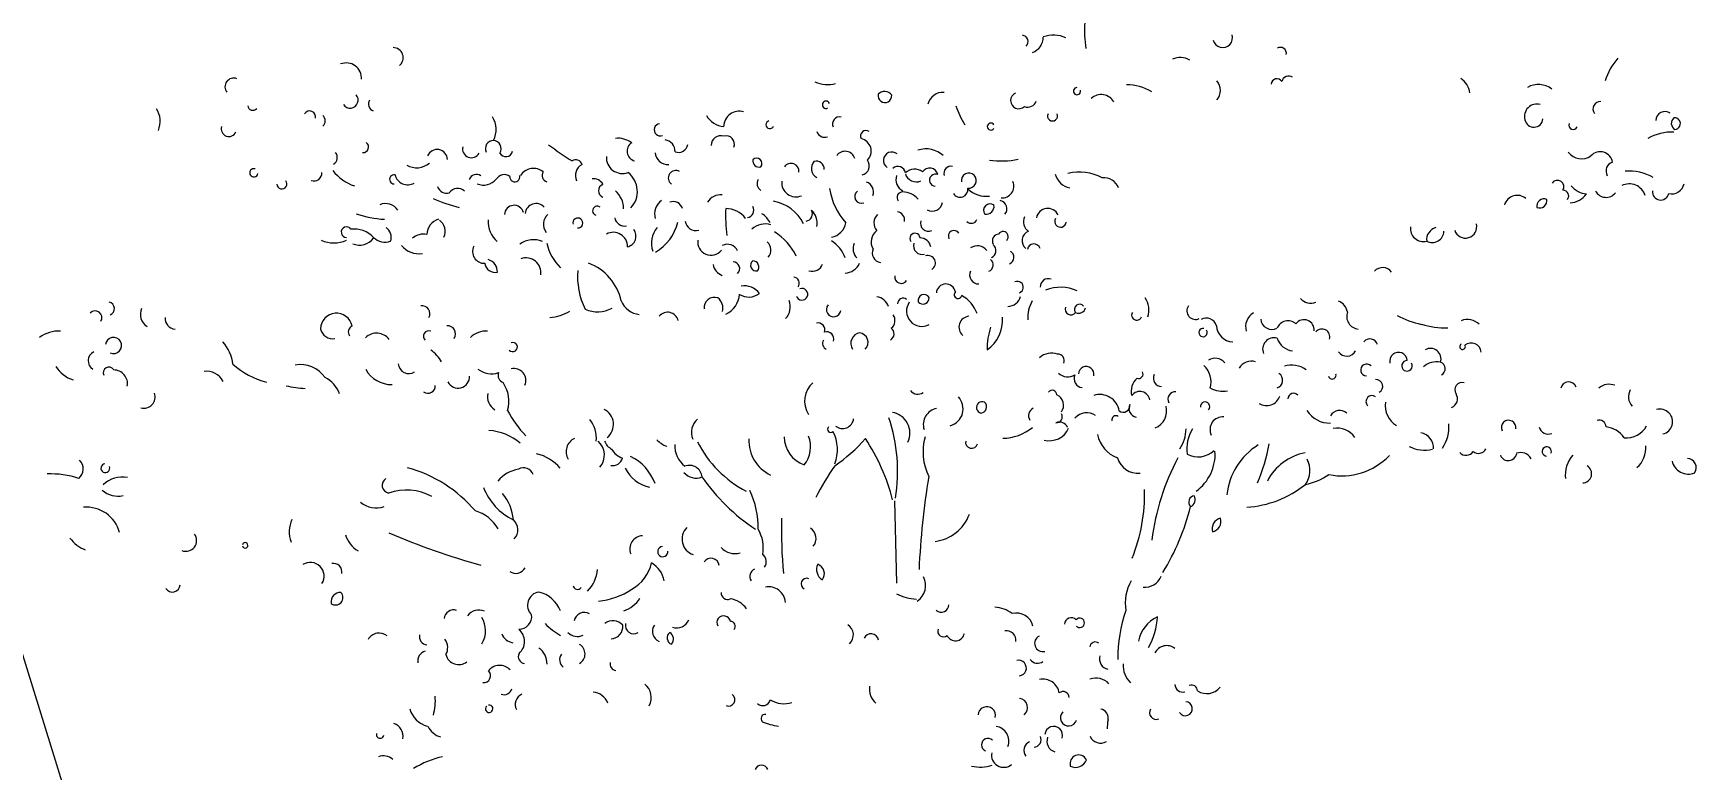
# Model space of a CAD drawing. Header units: millimetres. Extents: x 563604 to 809435, y 2337 to 1331933.
# Drawn here: x 740224 to 742282, y 1238203 to 1239113 of the extents above; entities that cross this region are included whole.
import ezdxf

# ---------------------------------------------------------------- set-up
doc = ezdxf.new("R2010")
doc.units = ezdxf.units.MM
for name, color, linetype, lineweight in [('A-ANNO-DIMS', 211, 'Continuous', 9), ('A-ANNO-DIMS-340', 211, 'Continuous', 9), ('ks_caytram-1', 253, 'Continuous', 9), ('MUONG DAT-1', 253, 'Continuous', 9), ('NCV_TKCS_HIEN TRANG_251226_dwg-1', 253, 'Continuous', 9)]:
    doc.layers.add(name, color=color, linetype=linetype, lineweight=lineweight)
doc.styles.add('Arial_2', font='arial_0.ttf', dxfattribs={"width": 0.9, "height": 1360})
doc.dimstyles.new('1_Dim_chi_tiet_khu_đất_1', dxfattribs={"dimscale": 304.8, "dimtxt": 1387.552784, "dimasz": 1.338583, "dimexe": 1.115486, "dimexo": 0.0625, "dimgap": 0.111549, "dimtad": 1, "dimdec": 0, "dimrnd": 5, "dimzin": 0, "dimdsep": 46, "dimtxsty": 'Arial_2', "dimblk1": 'OBLIQUE', "dimblk2": 'OBLIQUE', "dimsah": 1, "dimcen": 0.09, "dimdle": 1.115486, "dimazin": 0, "dimtfac": 1, "dimtdec": 4, "dimtix": 1, "dimtmove": 0, "dimatfit": 3, "dimfxl": 3.346457, "dimfxlon": 1, "dimtvp": 1, "dimtolj": 1, "dimtzin": 0, "dimarcsym": 2})

# ---------------------------------------------------------------- blocks, each defined once
blk = doc.blocks.new('NCV_TKCS_HIEN TRANG_251226_dwg_CX-2645538-TỔNG THỂ_HIỆN TRẠNG KHU ĐẤT')
at = {"layer": 'ks_caytram-1'}
blk.add_line((724156.2, 1293976), (724158.7, 1293874.3), dxfattribs=at)
for centre, radius, start, end in [((724543.5, 1294556.7), 152.2, 164.0211, 188.2201), ((723536.4, 1294523.7), 12.5, 308.2941, 90.5566), ((724313.7, 1294543.7), 7.78, 313.302, 83.837), ((724320.2, 1294549.2), 20.1, 289.6371, 0.1971), ((724353, 1294515), 36.6, 65.3881, 110.3022), ((724562.1, 1294548.4), 12.2, 194.3411, 17.8201), ((724633.4, 1294529.1), 7.44, 348.8061, 121.4824), ((723478.4, 1294498.4), 18.9, 355.8071, 111.5234), ((724509.7, 1294502.2), 21.9, 58.0291, 116.2146), ((725108.3, 1294472.6), 76.6, 138.8372, 162.9353), ((723339.3, 1294487.7), 10.8, 69.3311, 218.4331), ((724073.7, 1294528.1), 37.7, 245.1451, 285.1831), ((724541.7, 1294483.3), 17.6, 318.3501, 41.9201), ((724629.1, 1294490.4), 7.24, 31.6821, 176.6615), ((724643.9, 1294492.2), 8.92, 58.2921, 167.217), ((724844, 1294477.8), 23.7, 5.7081, 58.5721), ((723483.2, 1294471.3), 9.97, 214.1081, 42.4731), ((723515.4, 1294466.7), 9.38, 149.6881, 247.4511), ((724071.6, 1294465.6), 4.51, 20.1141, 296.5541), ((724144.4, 1294476.8), 8.47, 168.5671, 4.0731), ((724144, 1294470.9), 11, 36.3491, 136.2911), ((724216.3, 1294461.5), 19.4, 86.3559, 165.5889), ((724310.1, 1294470.8), 10.2, 115.1331, 312.5171), ((724381.9, 1294482.4), 4.46, 92.0351, 14.4941), ((724411.8, 1294459.9), 18.2, 30.2511, 131.837), ((724442.3, 1294427.7), 62.7, 59.154, 89.2249), ((724952.4, 1294462.4), 28.1, 53.3221, 118.473), ((723219.6, 1294445.1), 28.8, 337.0901, 32.7071), ((723362.9, 1294465.1), 6.37, 187.1921, 319.6801), ((723433.2, 1294450.6), 7.35, 346.6441, 148.387), ((723444.1, 1294445.6), 8.49, 308.0131, 52.2571), ((723634.8, 1294435), 29, 332.2401, 32.4351), ((723947, 1294465.4), 26.6, 209.6721, 266.0481), ((723964.4, 1294438.4), 19.2, 74.0371, 178.2873), ((724088.6, 1294441.6), 8.99, 78.8801, 202.8121), ((724336.2, 1294499.6), 109.9, 198.8131, 212.3851), ((724320.9, 1294474), 11.4, 250.2121, 339.6091), ((724351.7, 1294451.7), 6.2, 154.4341, 25.8361), ((724950.6, 1294451.1), 15.4, 74.3481, 195.9231), ((725029, 1294460.3), 9.12, 87.0941, 216.5761), ((725109, 1294445.8), 11.3, 54.9001, 178.4998), ((725125.6, 1294442.6), 8.83, 128.9971, 240.0701), ((725120.7, 1294442.3), 7.28, 273.4831, 95.5837), ((723333.4, 1294435.8), 9.56, 163.1231, 336.0341), ((723866.7, 1294434.6), 7.51, 95.8471, 290.4131), ((724002.2, 1294441), 4.86, 103.6991, 336.1801), ((724070.4, 1294436.2), 10.9, 200.0191, 287.1201), ((724121.3, 1294426.7), 7, 57.8911, 205.6441), ((724275.4, 1294438.6), 4.32, 31.2311, 329.0391), ((724946.8, 1294449.1), 11.3, 191.3191, 354.6771), ((724995.6, 1294440.6), 5.51, 159.1991, 333.1431), ((725116.2, 1294377), 54.7, 85.9892, 121.4208), ((723499.4, 1294413.3), 6.71, 263.2711, 57.0341), ((723590.8, 1294397.5), 12.8, 1.9901, 157.669), ((723633.1, 1294411), 10.9, 166.4171, 331.3531), ((723660.6, 1294411.4), 10.1, 90.8891, 206.1681), ((723659.8, 1294411.4), 10.1, 327.146, 86.2537), ((724053.7, 1294856.9), 547.7, 233.5921, 237.2881), ((723814, 1294394.9), 29.3, 53.7571, 95.4655), ((723838.1, 1294408.2), 12.4, 122.9491, 254.3831), ((723871.4, 1294408.5), 13.6, 355.828, 84.9117), ((723889.4, 1294417.9), 11.3, 246.7501, 353.0101), ((723941.4, 1294415.4), 11.8, 71.2971, 180.0476), ((723948.4, 1294417.2), 9.98, 337.0001, 108.2899), ((724111.5, 1294408.1), 16, 315.551, 77.24), ((724195.4, 1294379.6), 31.4, 47.4521, 108.6284), ((723457.7, 1294400.2), 9.7, 302.1641, 40.6121), ((723565.7, 1294411.8), 24.1, 239.1891, 310.2281), ((723675.7, 1294409.7), 8.34, 207.0431, 349.4861), ((723762.2, 1294389.4), 8.08, 16.1801, 124.1272), ((723777.1, 1294378.1), 15.3, 117.7041, 205.6981), ((723820.2, 1294400.7), 20.2, 177.0321, 289.4981), ((723875.7, 1294407.1), 15.3, 182.8551, 275.5871), ((723985.7, 1294392.8), 6.75, 323.2321, 133.7702), ((723989.1, 1294396.7), 8.19, 173.3471, 283.6551), ((724028.3, 1294383.3), 9.83, 353.3781, 145.7791), ((724066.2, 1294386.9), 12.7, 136.4801, 242.7151), ((724059.6, 1294386.3), 9.69, 355.8581, 105.8355), ((724095.3, 1294395.6), 12.5, 16.5781, 146.6302), ((724113.8, 1294390.1), 11.4, 282.3781, 36.7811), ((724153, 1294396.8), 10.4, 50.3181, 237.4441), ((724160.4, 1294379.8), 9.52, 9.8131, 131.1508), ((724226.1, 1294380.8), 8.71, 78.5091, 197.7891), ((724288.3, 1294492.6), 96.5, 261.2441, 282.6061), ((725005.8, 1294419.9), 21, 218.7081, 303.3821), ((725028.9, 1294391.8), 15.6, 10.3241, 137.4268), ((725047.5, 1294383.6), 11.5, 106.8431, 209.8261), ((723364.1, 1294381.4), 5.06, 71.1531, 351.0461), ((723398.8, 1294367.9), 6.25, 185.9931, 37.8841), ((723438.3, 1294381.4), 10.1, 251.0471, 2.9641), ((723508.5, 1294421.9), 60.1, 218.9571, 250.6901), ((723537.7, 1294373.3), 5.64, 78.7681, 270.0781), ((723554.4, 1294382.8), 16.1, 194.4601, 299.4121), ((723639.7, 1294369), 10.3, 59.6621, 154.8118), ((723648.3, 1294386.7), 20.4, 247.3711, 319.6871), ((723673.8, 1294367.9), 11.3, 52.4641, 150.4221), ((723686.9, 1294376.5), 6.25, 176.2071, 14.4541), ((723709.9, 1294368.6), 18.4, 49.1831, 149.2685), ((723728.7, 1294378.1), 8.08, 146.1441, 254.0921), ((723784.5, 1294361.3), 12.7, 27.3771, 99.7615), ((723808.7, 1294358.3), 29.7, 317.0891, 51.9791), ((723885.9, 1294375), 9.3, 59.3921, 235.4071), ((723995.9, 1294368.1), 9.54, 147.8121, 240.5281), ((724034.4, 1294369.3), 17.6, 174.5281, 293.6871), ((724117.2, 1294357.7), 13.2, 340.722, 69.582), ((724174.9, 1294373.6), 16.8, 164.9491, 240.0821), ((724181.1, 1294369.4), 16.5, 53.0801, 133.2173), ((724183.2, 1294384.2), 14, 196.3291, 293.5381), ((724199.8, 1294376.8), 10.5, 13.5871, 146.6667), ((724207.1, 1294372.3), 7.56, 67.4121, 266.8681), ((724248.2, 1294371.8), 9.27, 261.7261, 188.5441), ((724289.3, 1294364.9), 14.5, 265.7881, 22.8071), ((724377.3, 1294385.4), 22.9, 194.6321, 259.3341), ((724384.7, 1294321.3), 61, 62.1011, 103.1777), ((724415.2, 1294355.7), 19.6, 21.7761, 95.6348), ((724976.1, 1294364.2), 8.05, 326.9961, 145.8941), ((725064.7, 1294346.9), 20.9, 18.1971, 116.2079), ((725064.3, 1294321.8), 61.8, 60.7291, 94.0933), ((725117, 1294371.1), 15.8, 257.3681, 348.7131), ((723656.3, 1294503), 168.6, 245.2771, 256.9421), ((723602.8, 1294368.3), 12.1, 198.7631, 284.9021), ((723616.3, 1294349.9), 12.4, 46.4041, 147.2848), ((723798.5, 1294359.3), 8.3, 109.7901, 250.4801), ((723790.7, 1294336.5), 30.7, 0.8811, 47.8441), ((723878.9, 1294331), 19.3, 123.1131, 198.5781), ((723940.9, 1294336.3), 17.9, 82.7978, 150.6025), ((724155.7, 1294374.1), 80.5, 188.5281, 222.4341), ((724115.5, 1294352.1), 8.31, 125.5611, 291.3111), ((724166.3, 1294351), 6.88, 88.4621, 218.6771), ((724166.1, 1294332.2), 25.7, 40.836, 89.0318), ((724237.3, 1294361), 9.74, 212.2721, 9.1111), ((724269.7, 1294385.3), 32.9, 226.2861, 277.1141), ((724284.9, 1294337), 10.3, 319.869, 77.269), ((724926.3, 1294337), 16.6, 49.4191, 163.3731), ((724959.4, 1294340.3), 8.99, 67.4591, 191.3911), ((724954, 1294346.9), 8.99, 247.4881, 11.3621), ((724983, 1294352.9), 6.92, 322.2541, 91.149), ((724989.5, 1294372), 27.9, 274.8111, 323.5701), ((725013.8, 1294382), 26.6, 218.4641, 266.0131), ((725036.1, 1294365.8), 14.7, 208.1841, 321.6951), ((725103.6, 1294358), 10.2, 174.4871, 346.8581), ((723537.6, 1294481), 157.5, 252.7511, 265.6101), ((723527.2, 1294325.4), 18, 33.0031, 113.8683), ((723686, 1294329.4), 11.9, 14.0271, 177.1229), ((723713.2, 1294330), 13.5, 42.0011, 175.1374), ((723738.5, 1294317.8), 16.4, 131.3341, 217.5141), ((723788.9, 1294334.5), 5.81, 52.9041, 249.2581), ((723882.9, 1294334.4), 11.5, 14.1721, 112.9692), ((724199.5, 1294329.5), 252, 178.2301, 185.8591), ((723946.6, 1294304.4), 33, 38.946, 88.1935), ((723973.3, 1294335.2), 9.05, 277.6991, 29.4411), ((723979.5, 1294309), 25.3, 24.8191, 59.4261), ((723996.8, 1294294.6), 52.8, 27.002, 78.974), ((724045.8, 1294330.9), 9.1, 278.1351, 29.0051), ((724036.7, 1294318.4), 24, 352.4031, 44.7351), ((724145.9, 1294319.3), 15, 134.7601, 219.1511), ((724158.1, 1294322.7), 10.8, 351.623, 80.701), ((724203, 1294346.9), 12.9, 240.6301, 350.0431), ((724274.4, 1294335.2), 7.95, 51.5401, 218.7321), ((724269.5, 1294340.1), 9.91, 262.3001, 7.9721), ((724330.6, 1294320.9), 14.7, 155.2571, 233.0861), ((724345.8, 1294323.2), 14.2, 25.6951, 168.8253), ((723478.8, 1294308.1), 6.52, 32.9401, 269.2231), ((723488.4, 1294279), 32.9, 43.5531, 97.1183), ((723518.8, 1294301.6), 15.3, 343.2831, 53.8571), ((723573.7, 1294284.8), 20.8, 77.9391, 130.4021), ((723598.3, 1294304.8), 20.2, 106.5313, 178.9292), ((723583.5, 1294309), 17.3, 335.6511, 54.1051), ((723685.6, 1294320.7), 31.8, 175.5451, 229.9641), ((723764.8, 1294319.5), 6.08, 267.4911, 195.4631), ((723808.7, 1294290.5), 17.4, 358.7481, 118.8669), ((723822.7, 1294328.3), 12.6, 191.1201, 279.7591), ((723823.4, 1294303.1), 13.3, 281.4111, 38.4081), ((723886.2, 1294294.2), 30.4, 140.1541, 198.3451), ((723832, 1294334.1), 58.1, 299.5461, 346.4311), ((723911.1, 1294324), 13.9, 189.9671, 282.9241), ((723996.9, 1294293.3), 24.9, 74.5961, 132.4622), ((723967.9, 1294245.5), 74.6, 26.0831, 57.4541), ((724074.4, 1294323.7), 22.2, 280.4201, 349.8501), ((724144.4, 1294296.2), 17, 126.7251, 210.9251), ((724181.6, 1294300.5), 6.28, 5.0971, 218.7721), ((724198.4, 1294319.1), 9.94, 161.4631, 293.7861), ((724229.9, 1294303.1), 7, 31.0861, 206.4011), ((724251.3, 1294326.5), 7.49, 223.9341, 336.9501), ((724285.8, 1294297.3), 8.41, 95.2141, 207.8341), ((724290.6, 1294302.5), 6.42, 314.5621, 149.9545), ((724326.7, 1294297.5), 12.6, 112.4411, 229.8851), ((724361.6, 1294321.4), 7.19, 151.0821, 352.3211), ((724810.4, 1294312.7), 16.3, 172.9981, 284.0041), ((724829.7, 1294298.8), 15.5, 105.8431, 187.0451), ((724821, 1294309.9), 14.6, 242.8371, 357.5701), ((724862.2, 1294314.8), 14, 198.4181, 14.3711), ((723463, 1294333), 38.2, 245.9451, 294.3251), ((723494.9, 1294314.1), 22, 247.6361, 321.8761), ((723526.1, 1294314.9), 19.2, 223.7991, 292.6951), ((723568, 1294308), 26.6, 217.5961, 279.9311), ((723649.1, 1294284.1), 14.5, 152.8011, 272.0201), ((723710, 1294271), 27.8, 66.6371, 127.3194), ((723781.8, 1294305.4), 56.3, 191.3431, 227.0361), ((723929.3, 1294295.9), 16.3, 171.9501, 322.4551), ((723949.7, 1294279.4), 13.7, 23.5641, 117.8258), ((723990.2, 1294286), 13.4, 318.5011, 48.5011), ((724057.2, 1294263.3), 40.1, 18.7321, 58.1191), ((724121.6, 1294287.8), 16.5, 157.2961, 224.2131), ((724140.7, 1294282.5), 11.9, 155.5511, 260.8631), ((724190.6, 1294291.4), 10.9, 164.6011, 285.6701), ((724187.7, 1294287.2), 13.8, 11.174, 89.4857), ((724258.6, 1294275.8), 15.4, 39.2761, 122.0689), ((724272.4, 1294285.2), 9.31, 293.9541, 50.0571), ((724328.7, 1294285.5), 8.07, 17.9731, 170.4699), ((723663, 1294271.8), 13.5, 189.3691, 279.8261), ((723649.9, 1294259.3), 15.4, 357.0591, 74.285), ((723700.5, 1294257.8), 18.6, 352.0701, 109.6221), ((723754.8, 1294209.1), 65.1, 12.431, 69.042), ((723948.9, 1294270.7), 16.9, 188.9171, 250.9641), ((723956.6, 1294263), 8.4, 313.446, 88.8985), ((723985.2, 1294267), 6.84, 124.2221, 284.9351), ((723981.1, 1294265.1), 7.51, 320.637, 88.5199), ((724055, 1294272.8), 13.1, 250.1511, 340.1511), ((724093.6, 1294278.7), 21.5, 274.4161, 334.8711), ((724197.6, 1294269.9), 9.3, 301.3821, 108.9211), ((724270.1, 1294267.7), 8.31, 289.2851, 53.4911), ((724295.4, 1294277), 8.65, 291.1251, 60.9751), ((724759.9, 1294250.7), 13.7, 36.2671, 137.9794), ((723859.3, 1294253.9), 94.9, 175.7651, 205.5841), ((724030.8, 1294244.8), 7.87, 325.526, 83.6334), ((724164.5, 1294252.7), 7.94, 170.5471, 327.6481), ((724219.9, 1294232.3), 11.8, 8.7311, 176.9933), ((724259.9, 1294254.9), 10.7, 152.1701, 273.5701), ((724308.3, 1294240), 7.26, 290.8681, 114.6425), ((724346.6, 1294240.5), 10.1, 71.0021, 183.0061), ((723933.7, 1294214.8), 12.7, 70.9021, 186.6891), ((723928.9, 1294214.4), 15.3, 343.2821, 53.8571), ((723934.3, 1294233.9), 30.5, 296.6241, 355.0711), ((723976.1, 1294249.3), 21.4, 237.6251, 307.8511), ((723971.1, 1294219.4), 22.3, 35.6531, 101.0142), ((724006, 1294215.9), 21.5, 316.8351, 20.8151), ((724041.9, 1294231.3), 7.22, 197.3071, 109.8328), ((724131.1, 1294209.5), 19.1, 19.9681, 79.831), ((724167, 1294219.7), 6.87, 51.4541, 181.9521), ((724192.8, 1294223.7), 7.31, 29.4781, 196.0311), ((724191.5, 1294227), 7.73, 222.8301, 2.6791), ((724234.9, 1294230.8), 4.68, 134.4431, 346.3341), ((724219.9, 1294193.8), 40.8, 19.4711, 61.5281), ((724296.6, 1294232.1), 15.7, 269.1351, 347.4471), ((724363.3, 1294202.1), 42.3, 150.2031, 183.2821), ((724361.5, 1294188.8), 51.2, 66.0281, 110.9685), ((724444.7, 1294211.8), 26.2, 341.3771, 35.1541), ((724670.8, 1294237.1), 16.7, 221.0641, 292.7231), ((723168, 1294202.5), 8.42, 328.8661, 137.667), ((723183.9, 1294213.6), 8.06, 287.853, 80.59), ((723241.8, 1294206.6), 17.9, 156.1311, 237.5361), ((723267.9, 1294201.7), 13.5, 175.6181, 265.1261), ((723466.3, 1294188.1), 19.8, 11.9661, 178.1022), ((723572.3, 1294207.4), 9.68, 329.0691, 100.5916), ((723726.8, 1294255.6), 53, 273.6991, 301.8701), ((723789.3, 1294247.7), 38, 245.9091, 298.1801), ((723843.7, 1294233.6), 27.4, 202.6351, 263.8961), ((723875.7, 1294195.6), 13.5, 13.3081, 140.1777), ((724081, 1294212.4), 8.89, 139.9781, 353.8941), ((724144.6, 1294198.8), 12.3, 309.3431, 35.7391), ((724190.3, 1294210.7), 19.1, 144.9931, 297.9721), ((724249.4, 1294190.7), 13.4, 94.1691, 229.2311), ((724246, 1294198.9), 43.9, 304.4211, 5.2941), ((724374.4, 1294212.9), 7.05, 158.8261, 324.2221), ((724385.2, 1294212.7), 6.37, 38.4521, 217.5711), ((724384, 1294216.6), 8.7, 243.7081, 345.4501), ((724455.8, 1294205.6), 6.28, 147.4701, 339.6701), ((724528.4, 1294210.8), 10.6, 144.9571, 296.5151), ((724609.7, 1294191.5), 19.3, 119.6741, 196.9941), ((724698.9, 1294206.4), 17.7, 10.439, 69.441), ((724731.2, 1294204.1), 15.8, 159.9491, 264.8721), ((724828.6, 1294297.1), 105, 241.0021, 258.6201), ((723122.2, 1294149), 36.8, 85.6917, 128.4329), ((723462.2, 1294192.3), 16, 193.0481, 278.2051), ((723489.6, 1294184.5), 8.63, 117.3181, 212.4411), ((723516, 1294164.1), 19.2, 36.3981, 135.075), ((723580.4, 1294179.6), 6.59, 67.9911, 230.3501), ((723603.5, 1294182.4), 10.1, 326.7091, 93.0506), ((723651.3, 1294158.6), 27.3, 85.9307, 134.788), ((724061.5, 1294187.2), 8.71, 342.5501, 101.6947), ((724072.3, 1294176), 8.98, 343.5791, 106.6925), ((724115.4, 1294170.7), 13.1, 99.0481, 213.2971), ((724111.9, 1294171.9), 11.7, 313.958, 83.1827), ((724147, 1294182.4), 8.75, 299.4271, 52.0471), ((724355.5, 1294163.7), 84.7, 161.4361, 180.6531), ((724537.8, 1294184), 5.17, 79.3711, 33.5181), ((724541.8, 1294188.7), 13.2, 16.6031, 118.9074), ((724575.5, 1294193.5), 21.1, 182.7491, 267.5201), ((724623.1, 1294202), 14.1, 186.4441, 295.7171), ((724643, 1294183.5), 14.9, 49.7591, 157.2956), ((724662.6, 1294187.4), 12.5, 353.7251, 142.9428), ((724684.8, 1294178.7), 9.7, 343.8001, 140.3258), ((724839.2, 1294303.3), 113.5, 254.0021, 270.5631), ((724864.7, 1294178.8), 21.3, 46.5491, 111.1), ((723190.8, 1294168.1), 10, 244.2441, 174.139), ((723285.2, 1294138), 53.6, 7.3591, 40.4111), ((723560.1, 1294127.6), 41.5, 29.0731, 56.6171), ((723684.4, 1294166.1), 5.68, 220.2861, 111.9134), ((724075.1, 1294170.4), 7.68, 147.4411, 246.2291), ((724625.6, 1294163.4), 14.1, 74.7081, 202.7151), ((724650.8, 1294183.8), 22.5, 197.5831, 263.7421), ((724715.5, 1294167), 12.2, 212.8921, 333.4021), ((724744, 1294166.4), 9.78, 17.9711, 139.6827), ((724818.9, 1294151.3), 13.2, 342.3181, 119.0059), ((724858.7, 1294166.6), 3.5, 117.1701, 35.0221), ((724869.2, 1294158.5), 12.6, 5.3051, 127.0399), ((723153.4, 1294163.5), 40.1, 212.1521, 251.5391), ((723171.2, 1294149.2), 11.9, 114.0641, 240.1791), ((723184.9, 1294134.3), 7, 30.6711, 206.8211), ((723405.7, 1294220.6), 101.3, 228.3401, 255.1431), ((723421.5, 1294106.9), 37.5, 34.9171, 99.3755), ((723555.7, 1294146.1), 12.9, 183.3671, 303.7721), ((724350.4, 1294137.3), 21.4, 69.2961, 133.592), ((724358, 1294149), 8.34, 340.301, 89.9546), ((724393.3, 1294132.5), 9.59, 348.7821, 178.0694), ((724518.9, 1294122.6), 28.8, 345.5201, 46.0331), ((724552.7, 1294136.9), 15.4, 39.2761, 122.0688), ((724597.6, 1294131), 17.6, 73.6591, 149.1122), ((724647.5, 1294114.3), 29.5, 53.2891, 108.0563), ((724740.1, 1294137.7), 7.33, 42.7631, 268.6201), ((724779.4, 1294148.8), 10.8, 3.6451, 194.5701), ((724790, 1294142.9), 6.54, 89.0271, 29.3141), ((724826.5, 1294123.2), 24.6, 78.4261, 131.3311), ((724828.6, 1294139.2), 8.58, 298.189, 70.252), ((723190.8, 1294120.6), 17.2, 350.541, 89.3386), ((723305.8, 1294113.3), 22.8, 26.9521, 98.0272), ((723435.9, 1294095.8), 36.5, 20.1721, 63.3641), ((723534.6, 1294156.2), 36.5, 208.8441, 270.6691), ((723616.8, 1294129.6), 14.2, 206.7601, 1.5821), ((723658.1, 1294161.2), 28.1, 232.6241, 287.9141), ((723675.7, 1294131.2), 9.54, 159.5791, 249.5791), ((723638.6, 1294098.9), 41, 343.9671, 34.6271), ((723686, 1294125), 14.5, 335.3041, 104.5768), ((724075.7, 1294099.2), 30.5, 131.6861, 212.3241), ((724370.6, 1294145.7), 16.5, 225.9201, 301.6701), ((724389.6, 1294127.3), 11.3, 156.7501, 263.0101), ((724469.1, 1294111.8), 20.2, 129.2231, 195.9951), ((724458.1, 1294132.7), 5.53, 251.0571, 28.0121), ((724486.5, 1294127.5), 10.1, 153.7481, 269.7371), ((724626.3, 1294125), 9.97, 288.4461, 57.5731), ((724697.6, 1294131.1), 4.61, 190.6161, 17.7281), ((724751.7, 1294117.6), 8.32, 298.3241, 93.8373), ((724857.9, 1294113.3), 8.85, 72.0301, 214.4991), ((724989.7, 1294113.3), 9.86, 18.7561, 168.2462), ((723228.3, 1294104.3), 13.8, 254.1601, 19.8051), ((723436.5, 1294262.6), 147.9, 257.4111, 266.6001), ((723579.5, 1294118.2), 9.11, 233.6191, 3.2511), ((723672.1, 1294105.1), 19.1, 168.9411, 239.2541), ((724184.9, 1294119), 11.2, 217.0471, 306.9621), ((724219.3, 1294089.8), 21.8, 285.8861, 42.9661), ((724351.4, 1294107.2), 5.56, 359.2461, 144.1528), ((724351.3, 1294094.2), 14.1, 323.57, 66.187), ((724410.3, 1294083.3), 24.1, 9.3771, 108.3663), ((724459.6, 1294098.6), 12.6, 9.6551, 142.5431), ((724503.3, 1294101.8), 9.03, 83.3401, 209.5501), ((724562.4, 1294145.7), 34.1, 242.8201, 279.5051), ((724616.4, 1294111.1), 17.3, 237.5781, 341.0501), ((724649.9, 1294101.9), 7.08, 42.7271, 177.5087), ((724746.8, 1294098.5), 7.56, 54.4881, 221.8071), ((724841.1, 1294102.1), 11.3, 290.3601, 33.0411), ((725040, 1294099.8), 20.3, 69.4631, 129.7317), ((725080.8, 1294104.7), 17, 149.9841, 222.9671), ((723785.1, 1294140.9), 119.6, 206.4311, 224.9141), ((723788.1, 1294070.6), 20.7, 308.4211, 62.9041), ((724149.2, 1294059.7), 26.1, 334.851, 79.93), ((724212, 1294070.3), 20.1, 100.2821, 197.3301), ((724264.7, 1294091.5), 7.1, 65.6341, 257.7661), ((724262.4, 1294092.2), 7.75, 276.0431, 47.3571), ((724332.5, 1294081), 10.4, 115.9041, 210.1601), ((724356.4, 1294079.8), 7.32, 266.2971, 32.0471), ((724394.1, 1294065.5), 19.4, 55.7461, 139.3861), ((724430.2, 1294076), 5.21, 58.4061, 192.9401), ((724439.1, 1294094), 8.44, 233.5901, 7.1931), ((724457, 1294090.1), 10.8, 152.5471, 260.8541), ((724469.8, 1294087.3), 23, 292.9691, 14.1711), ((724540.3, 1294092.5), 5.8, 317.7371, 185.6621), ((724562, 1294064.2), 15.6, 84.1301, 206.1561), ((724694.2, 1294104.8), 32.7, 211.5511, 272.1171), ((724706.8, 1294074.7), 13.1, 48.3441, 150.8506), ((724791.2, 1294093.2), 28.1, 170.2311, 239.5901), ((725102.8, 1294073.8), 15.6, 283.5121, 105.8264), ((723650.1, 1293994.7), 68.4, 50.42, 86.2468), ((723750, 1294053.4), 37.7, 354.6631, 38.1271), ((723926.9, 1294060.9), 21.6, 131.6041, 203.0581), ((724077.4, 1294064.6), 3.95, 136.2811, 313.9891), ((724038.1, 1294039.2), 47.7, 338.3651, 28.2661), ((724092.1, 1294079.2), 13.8, 231.3001, 352.5731), ((723955.5, 1294013), 204.7, 350.5341, 18.7301), ((724289.2, 1294112.7), 59.4, 270.8301, 309.4061), ((724348.1, 1294075.8), 25.5, 254.8171, 336.8731), ((724360.3, 1294062.2), 11.1, 24.8571, 113.3386), ((724472.8, 1294065.4), 44, 325.4471, 359.5241), ((724566.7, 1294039.8), 49.1, 149.0371, 187.0441), ((724703.3, 1294038.5), 27.4, 35.4831, 99.547), ((724803.3, 1294041), 19.6, 357.409, 78.612), ((724793.4, 1294067.7), 48.4, 326.8431, 4.3581), ((724915.6, 1294066.7), 8.94, 348.6311, 206.8271), ((724964.6, 1294070), 11.5, 194.1711, 292.9681), ((725027.8, 1294067.4), 8.29, 359.8371, 110.4473), ((725033.1, 1294037), 30.5, 33.883, 84.4592), ((725061.4, 1294082.2), 28.3, 263.8451, 331.3731), ((723768.2, 1294036.9), 17.9, 114.5911, 211.8231), ((723774.7, 1294032.6), 23, 319.1621, 48.9991), ((723815.8, 1294057.1), 19.5, 201.6431, 241.8931), ((723828.3, 1294052.5), 25.1, 210.0361, 250.6241), ((723886.9, 1294076.4), 35.1, 225.7041, 249.6231), ((723917.6, 1294044.6), 33, 178.1941, 231.3241), ((724038.4, 1294112.8), 141, 206.8421, 242.3771), ((724023.1, 1294050.4), 46.9, 177.3551, 244.8431), ((724057.7, 1294055.9), 37.9, 181.4321, 249.5631), ((724017.1, 1294042.9), 35.5, 320.5991, 21.9091), ((723967, 1294187.7), 204.1, 304.4331, 318.6831), ((723914.8, 1293916.3), 246.8, 14.2591, 33.6231), ((724262.2, 1294036.9), 70.6, 164.8801, 205.7791), ((724251.6, 1294048.3), 7.45, 167.4631, 346.8191), ((724446.1, 1294066.1), 39.6, 191.6841, 249.0591), ((724531.6, 1294058.9), 28.6, 241.5421, 313.9171), ((724649.5, 1293974.6), 82.8, 121.5894, 173.7383), ((724404.4, 1294084.6), 218.6, 336.7231, 349.9041), ((724811.3, 1294078.7), 40, 242.1121, 284.9941), ((724878.4, 1294044.8), 10.2, 230.7471, 333.7131), ((724962.8, 1294037.1), 5.69, 335.9901, 266.2091), ((725053.6, 1294041.4), 31.8, 310.3061, 4.7251), ((723138.3, 1294015.4), 15, 309.0671, 45.4771), ((723180.6, 1294016.3), 5.45, 95.8731, 22.4671), ((723702.7, 1293983.3), 52, 39.4, 77.655), ((723808, 1294032), 12.4, 258.4701, 345.0161), ((723802.6, 1293975.8), 61.6, 20.6741, 63.5701), ((723902.6, 1294004.1), 15.8, 5.2321, 110.4862), ((724362.2, 1293825.8), 340.2, 145.33, 153.013), ((724457.3, 1294036.5), 26.4, 196.1711, 275.6671), ((724761.9, 1293892.7), 289.4, 151.838, 173.0802), ((724496.7, 1294033.6), 56, 305.5161, 3.7261), ((724675.3, 1293971.4), 64.8, 99.8331, 153.2988), ((724640.1, 1294013.5), 29.8, 324.3011, 27.7981), ((724709.2, 1294088.5), 81.6, 258.8081, 316.2681), ((724863.1, 1294043.2), 10.9, 223.6481, 324.2501), ((724915.2, 1294036.2), 10.5, 201.2051, 351.7471), ((724930.6, 1294021), 14.7, 28.9771, 110.1799), ((725023.3, 1294008.1), 37.6, 139.1941, 186.8701), ((725006.9, 1294009.5), 11.4, 271.5721, 59.2111), ((725137.8, 1294029.7), 20.6, 192.8971, 292.4241), ((725136.3, 1294017.2), 11.3, 324.9, 88.4998), ((723112.7, 1293896.3), 113, 71.9441, 92.0654), ((723202, 1293970.2), 35.3, 80.1972, 133.0819), ((723532.6, 1293995.2), 9.76, 122.0671, 259.4421), ((723509.8, 1293854.6), 168.3, 40.336, 74.696), ((723697.9, 1293974.1), 41.4, 98.742, 140.4807), ((723697.8, 1294004.5), 12.3, 18.4741, 120.6835), ((723861.2, 1294034.2), 41.8, 205.0691, 259.4511), ((723910.9, 1294023.5), 19.4, 219.7381, 292.4591), ((724121.5, 1294147.2), 247.7, 214.8751, 236.3751), ((725156.6, 1293848), 970.9, 170.6239, 177.4545), ((724647.6, 1294075.6), 81.2, 281.8691, 304.2651), ((723195.8, 1294009.6), 27.8, 226.9971, 284.0321), ((723552.6, 1293921.5), 67.8, 61.9861, 108.7567), ((723717.8, 1294019.8), 74.8, 201.2751, 244.0161), ((723630.8, 1293948.9), 54.4, 3.8121, 41.4171), ((723880.5, 1293943.3), 107.2, 358.7291, 25.1831), ((724251.5, 1293985.1), 214.1, 338.0711, 1.3241), ((724527.8, 1293974.7), 7.75, 96.0431, 227.3571), ((724518.9, 1293977.6), 9.38, 292.8191, 30.5811), ((724583.2, 1294098), 130.2, 273.7981, 308.5471), ((723157.2, 1293925.7), 42.5, 15.2071, 95.0795), ((723515.7, 1293997.7), 30.4, 230.1531, 288.3441), ((723626.1, 1293919.8), 45.4, 28.277, 74.674), ((724200.3, 1293977.3), 51.8, 276.9741, 339.8761), ((724240.1, 1294040.1), 291.2, 328.3801, 345.8721), ((723444.1, 1293937.8), 36.1, 155.0621, 200.6261), ((723874, 1294733), 867.2, 246.7011, 254.6891), ((723674.4, 1293940.2), 16.3, 316.6211, 49.1011), ((723913.9, 1293928.7), 20.3, 135.3881, 251.1511), ((723949.8, 1293918), 44.3, 349.2701, 31.2501), ((724546.1, 1293938.9), 529.6, 178.3231, 185.7021), ((724043.9, 1293929.5), 15.4, 321.3721, 55.9601), ((724562.5, 1293941.4), 13.5, 102.8671, 195.4761), ((724546.6, 1293950.9), 13.4, 282.3821, 15.9611), ((723171.7, 1293956.2), 43.7, 216.8541, 248.6031), ((723280.2, 1293927), 13.3, 248.3371, 36.1841), ((723353.4, 1293921), 3.4, 189.5971, 170.6728), ((723512.5, 1293945.4), 36.9, 197.8061, 238.2131), ((723845.3, 1293916.6), 16.2, 91.9021, 202.3211), ((723869.8, 1293913.2), 6.26, 94.5351, 6.1261), ((723958.7, 1293932.9), 22.1, 220.6141, 287.7641), ((723434.2, 1293883), 16.9, 326.9851, 123.2853), ((723462.8, 1293888.3), 10.4, 348.1661, 102.1052), ((723807.6, 1293910.4), 49.7, 298.7871, 347.1141), ((723838.8, 1293870.5), 33.5, 11.1531, 59.1021), ((723929.4, 1293894.7), 10.4, 7.9321, 145.857), ((723986.7, 1293900.8), 11.1, 322.9421, 53.5861), ((724074.4, 1293891.1), 14.5, 153.3141, 239.7341), ((724057.3, 1293886), 12.3, 323.066, 69.983), ((723688.2, 1293899.3), 12.9, 234.2241, 332.5271), ((723745.4, 1293895), 43.8, 315.8571, 355.1651), ((723987.7, 1293882.5), 10.2, 115.0971, 210.9681), ((724047.6, 1293873.5), 6.75, 66.0831, 245.2981), ((724172, 1293871.3), 22.9, 302.8561, 28.3441), ((724494.9, 1293850), 53.3, 149.2741, 190.3861), ((724466, 1293890.7), 21.4, 263.5191, 338.6791), ((723263.5, 1293872.8), 9.64, 211.3951, 356.9481), ((723471.3, 1293851), 11.7, 86.8721, 188.3771), ((723465.3, 1293856.4), 9.11, 231.5681, 43.6801), ((723719, 1293847.1), 16.4, 98.9551, 225.8251), ((723707.8, 1293826.2), 38.1, 21.052, 76.846), ((723764.4, 1293872.2), 5.6, 190.8061, 324.4091), ((723782.9, 1293938.6), 86.7, 274.8551, 304.1321), ((723810.2, 1293875.2), 37, 287.8751, 328.1461), ((723949.9, 1293862), 7.88, 175.3001, 294.9841), ((723949, 1293825.2), 30, 35.5931, 81.8178), ((724000.6, 1293848.9), 20.9, 4.4521, 100.4297), ((724190.6, 1293930), 76, 245.2391, 264.5201), ((723611.1, 1293829.5), 11.8, 71.2151, 174.5243), ((723642.4, 1293823.8), 17.3, 65.6381, 144.1192), ((723692.3, 1293832.9), 15.5, 268.9551, 8.9421), ((723772.8, 1293825.3), 12.9, 60.8051, 169.867), ((723945.1, 1293825.4), 8.41, 10.7311, 208.8471), ((724214.3, 1293847.6), 9.23, 226.1681, 0.5001), ((724278.9, 1293807.1), 37.4, 52.331, 87.489), ((724306.8, 1293816), 21.3, 13.8851, 103.727), ((724603.6, 1293782.9), 171.1, 160.3821, 180.9641), ((724498.1, 1293795.7), 40.5, 114.1347, 170.3859), ((724389.3, 1293839), 92.5, 331.3921, 356.0991), ((723519.2, 1293796.8), 15.8, 51.7491, 150.0899), ((723619, 1293815.6), 31.7, 329.3831, 30.8871), ((723686.7, 1293817.3), 16.8, 199.0651, 261.5931), ((723678.5, 1293802.3), 20.3, 312.1611, 48.1091), ((723776.6, 1293873), 71.4, 223.1021, 242.3581), ((723764.4, 1293826.1), 17.7, 227.2221, 293.0321), ((723808.1, 1293811.3), 16.5, 41.4821, 127.3677), ((723805.3, 1293820.6), 15.2, 272.4851, 5.9571), ((723833.9, 1293822), 10.3, 166.3991, 302.7971), ((723870.7, 1293814.6), 13.6, 145.4381, 245.8801), ((723883.4, 1293806.7), 8.27, 126.2971, 251.4641), ((723873.4, 1293805.1), 9.7, 319.6571, 58.1051), ((723887.4, 1293834.6), 15.6, 249.0971, 339.0971), ((723953.5, 1293821), 5.97, 317.0501, 91.1487), ((724090.5, 1293810.2), 15, 313.6001, 57.5521), ((724127.3, 1293802.3), 9.41, 9.8191, 156.2019), ((724216.7, 1293814.9), 7, 158.3511, 311.9331), ((724231.7, 1293814.2), 11.2, 203.5461, 348.7411), ((724294.5, 1293803.7), 11.9, 352.2591, 98.0112), ((724375.1, 1293822.9), 8.58, 46.1511, 176.1925), ((724385.4, 1293825.2), 5.88, 221.8281, 138.4422), ((723578.6, 1293807.9), 9.73, 164.8881, 267.4381), ((723586.3, 1293794.5), 17.6, 330.7941, 36.2101), ((723704, 1293775.1), 22.7, 357.0911, 56.3091), ((723760.1, 1293786.8), 13.6, 300.2711, 59.9991), ((724339.7, 1293799.8), 10.1, 115.8181, 283.3321), ((724404.7, 1293794.7), 6.89, 51.1341, 172.7387), ((724492.9, 1293780.9), 16.2, 51.8161, 154.0623), ((723579.9, 1293777.9), 13, 107.5901, 189.4651), ((723617.5, 1293790.1), 16.4, 194.8131, 307.0991), ((723668.1, 1293755), 17.7, 43.3371, 141.7065), ((723699.6, 1293783.4), 8.41, 152.4361, 265.0561), ((723753.5, 1293779.6), 11.2, 143.2261, 233.3051), ((723812.7, 1293774.3), 8.01, 164.8761, 262.7721), ((724309.7, 1293769.3), 9.66, 276.7361, 103.5505), ((724333.1, 1293786.5), 11.2, 216.9661, 307.0451), ((724423.1, 1293780.9), 13.4, 164.3091, 257.8881), ((724467, 1293771.7), 27.9, 174.2291, 227.7501), ((723648.5, 1293759.8), 8.4, 263.3281, 47.3901), ((724339.8, 1293735.2), 20.5, 9.4681, 102.2296), ((724405.7, 1293735.5), 21.4, 42.4221, 111.064), ((723522.5, 1293728.8), 66.1, 344.4331, 4.9561), ((723673.2, 1293747), 10.6, 251.7001, 341.7001), ((723700.9, 1293724.4), 13.6, 113.1691, 208.2211), ((723781.8, 1293718.1), 21.5, 21.936, 84.5938), ((723834.1, 1293732.8), 21.5, 332.3011, 51.5061), ((723951.2, 1293730.2), 7.8, 245.7841, 53.9721), ((723993.5, 1293732.4), 9.52, 227.4011, 344.7601), ((724020, 1293759.7), 34.4, 239.8871, 286.1331), ((724149.5, 1293743.8), 24.2, 172.5081, 228.2111), ((724309.5, 1293720.5), 11.3, 308.493, 82.8254), ((724364.8, 1293732.7), 7.54, 2.2451, 129.1355), ((724512.6, 1293749.3), 9.62, 181.9831, 286.2331), ((724523.6, 1293741.1), 7.3, 0.6421, 112.2481), ((724542.5, 1293758.4), 20.7, 236.0781, 322.3731), ((723586.5, 1293727), 30.5, 195.6471, 254.6221), ((723655.2, 1293719), 4.61, 132.4121, 100.9948), ((723996.6, 1293706.8), 5.3, 83.2241, 223.9161), ((724270.4, 1293710.8), 10.8, 346.1691, 176.155), ((724371.6, 1293707.9), 10.1, 134.2401, 344.1031), ((724409.6, 1293707.6), 11.1, 347.493, 80.1573), ((724480, 1293714.3), 8.38, 148.1721, 290.6781), ((724515.9, 1293719.1), 8.67, 213.313, 86.4434), ((723520.3, 1293687.1), 4.62, 161.3341, 350.8611), ((723532.4, 1293685.3), 16.3, 347.96, 73.241), ((723600.9, 1293706.8), 23.3, 203.2691, 255.7981), ((724029.5, 1293797.5), 101.4, 248.7051, 260.5171), ((724279.7, 1293679.1), 18.1, 338.604, 82.825), ((724353.2, 1293686.4), 10.9, 340.5641, 175.9282), ((724459, 1293695.8), 39.7, 166.2951, 182.5551), ((724272, 1293674.3), 8.16, 46.9831, 245.9071), ((724327.8, 1293667.6), 11.5, 112.9691, 219.2291), ((724328, 1293681), 9.53, 275.4181, 24.3421), ((724358, 1293678.8), 13.3, 158.0881, 255.3121), ((724411.3, 1293691.2), 14.6, 204.9921, 298.4081), ((723524.6, 1293644.5), 16.4, 45.8251, 113.2053), ((723624.7, 1293542.2), 120.7, 103.0482, 121.4407), ((723991.8, 1293641.2), 8.26, 18.9571, 161.3135), ((724262.2, 1293696.3), 49.4, 257.5571, 287.6941), ((724291.4, 1293661.8), 15.2, 169.2841, 309.8271), ((724384.1, 1293651.1), 10.8, 27.1981, 195.5731), ((724380.1, 1293661.2), 14.6, 243.6401, 339.1321)]:
    blk.add_arc(centre, radius, start, end, dxfattribs=at)
blk = doc.blocks.new('NCV_TKCS_HIEN TRANG_251226_dwg-1595164-TỔNG THỂ_HIỆN TRẠNG KHU ĐẤT')
at = {"layer": 'MUONG DAT-1', "flags": 128}
blk.add_lwpolyline([(752286.9, 1199548), (747733.3, 1213433.3), (740799, 1236446.8), (737239.8, 1247927.9), (731715.3, 1265616), (728295.2, 1276774.1), (725536.1, 1284652.1), (720895.6, 1301124.3), (717081.2, 1300936.3), (710093.2, 1307531.3), (707990.2, 1306468.1), (691820.2, 1300720.9), (687515.8, 1297110), (687945.7, 1294643.5), (696311.8, 1277455.4), (695625.2, 1272682.1)], dxfattribs=at)
blk.add_blockref('NCV_TKCS_HIEN TRANG_251226_dwg_CX-2645538-TỔNG THỂ_HIỆN TRẠNG KHU ĐẤT', (17132.2, -55441))
blk = doc.blocks.new('DIMBLOCK1-TỔNG THỂ_HIỆN TRẠNG KHU ĐẤT')
at = {"layer": 'A-ANNO-DIMS-340'}
for p, q in [((741408.5, 1206190.7), (721160, 1273417.7)), ((720281.4, 1272798), (721583.6, 1273190.2)), ((721258.1, 1273092.1), (720281.4, 1272798)), ((740333.8, 1206222.1), (741636, 1206614.3)), ((741310.4, 1206516.3), (740333.8, 1206222.1))]:
    blk.add_line(p, q, dxfattribs=at)
at = {"layer": 'A-ANNO-DIMS-340', "lineweight": 25}
for p, q in [((721258.1, 1273092.1), (721003.9, 1273228.6)), ((721258.1, 1273092.1), (721512.3, 1272955.6)), ((741310.4, 1206516.3), (741056.3, 1206652.8)), ((741310.4, 1206516.3), (741564.6, 1206379.8))]:
    blk.add_line(p, q, dxfattribs=at)
at = {"layer": 'A-ANNO-DIMS-340', "color": 0, "insert": (732330.2, 1242571.6), "char_height": 1360, "width": 5635.599, "attachment_point": 1, "rotation": 286.7621, "line_spacing_factor": 0.941778, "style": 'Arial_2'}
blk.add_mtext('69530', dxfattribs=at)
blk = doc.blocks.new('_Oblique')
at = {"color": 0, "linetype": 'ByBlock', "lineweight": -2}
blk.add_line((-0.5, -0.5), (0.5, 0.5), dxfattribs=at)

msp = doc.modelspace()

# ---------------------------------------------------------------- block references
at = {"layer": 'NCV_TKCS_HIEN TRANG_251226_dwg-1'}
msp.add_blockref('NCV_TKCS_HIEN TRANG_251226_dwg-1595164-TỔNG THỂ_HIỆN TRẠNG KHU ĐẤT', (0, 0), dxfattribs=at)

# ---------------------------------------------------------------- dimensions: what is measured, and where the dimension line sits
at = {"layer": 'A-ANNO-DIMS'}
dim = msp.add_linear_dim(base=(721258.1, 1273092.1), p1=(740333.8, 1206222.1), p2=(720281.4, 1272798), angle=286.7621, dimstyle='1_Dim_chi_tiet_khu_đất_1', override={"dimpost": '<>', "dimfxl": 69530.142663}, dxfattribs=at)
dim.commit()
dim.dimension.update_dxf_attribs({"geometry": 'DIMBLOCK1-TỔNG THỂ_HIỆN TRẠNG KHU ĐẤT', "text_midpoint": (731982.1, 1240014.4)})

doc.saveas('drawing.dxf')
